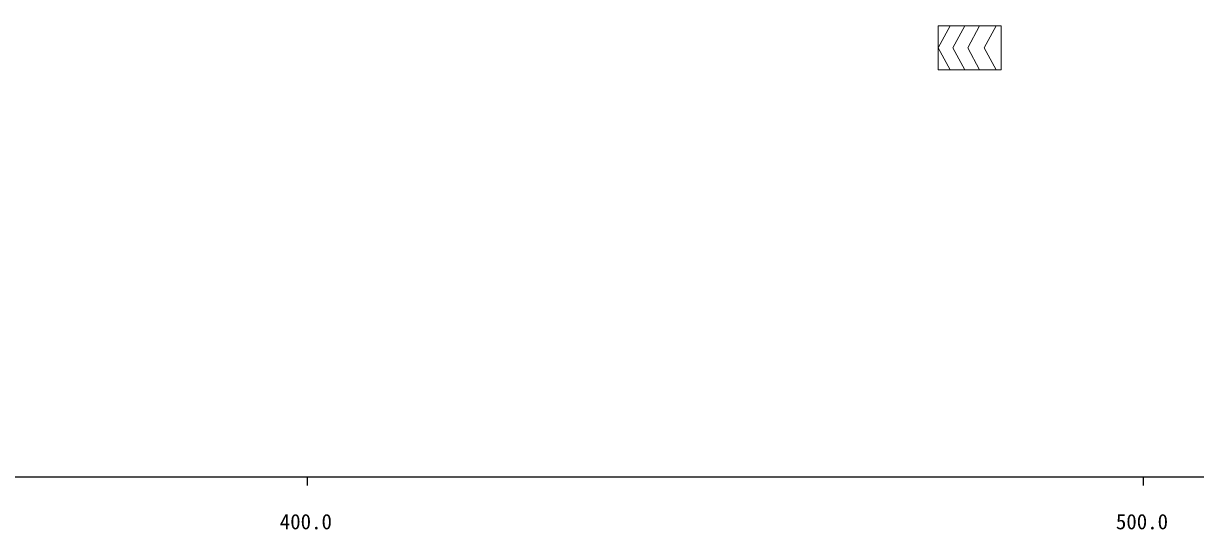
# Model space of a CAD drawing. Units: millimetres, scale not verified. Extents: x 40000 to 680000, y 20000 to 380000.
# Drawn here: x 434066 to 574252, y 198715 to 259225 of the extents above; entities that cross this region are included whole.
import ezdxf
from ezdxf.enums import TextEntityAlignment as Align

# ---------------------------------------------------------------- set-up
doc = ezdxf.new("R2010")
doc.units = ezdxf.units.MM
doc.header["$LTSCALE"] = 1000
doc.layers.add('M-TTL-BAND', color=7, linetype='Continuous', lineweight=25)
doc.layers.add('M-WORK', color=1, linetype='Continuous', lineweight=13)
doc.styles.add('ＭＳ ゴシック', font='')
doc.styles.get('ＭＳ ゴシック').set_extended_font_data('MS Gothic')

msp = doc.modelspace()

# ---------------------------------------------------------------- linework, layer by layer
at = {"layer": 'M-TTL-BAND'}
for p, q in [((40000, 205000), (579000, 205000)), ((468000, 205000), (468000, 204000)), ((568000, 205000), (568000, 204000))]:
    msp.add_line(p, q, dxfattribs=at)
at = {"layer": 'M-WORK'}
for p, q in [((543473, 258928), (543473, 253670)), ((550999, 258928), (543473, 258928)), ((543473, 256299), (544891, 258928)), ((545226, 256299), (546643, 258928)), ((547004, 256299), (548422, 258928)), ((548989, 256299), (550406, 258928)), ((550999, 253670), (550999, 258928)), ((543473, 256299), (544891, 253670)), ((545226, 256299), (546643, 253670)), ((547004, 256299), (548422, 253670)), ((548989, 256299), (550406, 253670)), ((543473, 253670), (550999, 253670))]:
    msp.add_line(p, q, dxfattribs=at)
msp.add_open_spline([(499844, 277651), (499914, 277518), (500046, 277083), (500063, 276934), (500076, 276807), (500023, 276421), (499992, 276297), (499970, 276211), (499833, 275979), (499803, 275895), (499722, 275672), (499554, 274972), (499436, 274765), (499281, 274491), (498720, 273707), (498460, 273529), (497222, 272684), (493354, 270381), (492019, 269700), (491265, 269315), (488859, 268476), (488052, 268219), (487739, 268119), (486762, 267934), (486433, 267921), (485923, 267901), (484395, 268006), (483888, 268054), (483516, 268088), (482404, 268238), (482043, 268331), (481391, 268499), (479431, 269039), (478837, 269356), (477570, 270033), (473941, 272377), (472811, 273263), (471432, 274344), (467694, 278056), (466332, 279158), (464761, 280430), (459861, 284012), (458169, 285119), (457454, 285587), (455147, 286740), (454336, 287009), (453651, 287235), (451493, 287542), (450772, 287564), (449983, 287588), (447616, 287381), (446839, 287240), (446529, 287184), (445665, 286768), (445405, 286592), (445266, 286498), (444947, 286086), (444895, 285926), (444826, 285710), (444824, 285020), (444825, 284793), (444826, 284230), (444912, 282544), (444905, 281981), (444902, 281696), (444782, 280845), (444773, 280560), (444762, 280236), (444819, 279264), (444806, 278940), (444753, 277617), (444568, 273648), (444442, 272330), (444365, 271518), (443986, 269096), (443795, 268304), (443716, 267978), (443296, 267049), (443100, 266777), (442991, 266624), (442499, 266312), (442321, 266251), (440050, 265472), (433200, 263238), (430888, 262588), (428566, 261936), (421524, 260252), (419166, 259743), (418067, 259506), (414725, 259030), (413613, 258864), (413235, 258808), (412098, 258641), (411716, 258633), (411582, 258630), (411180, 258732), (411073, 258812), (410930, 258919), (410599, 259356), (410530, 259521), (409866, 261120), (408153, 266034), (407422, 267604), (406931, 268657), (405077, 271619), (404441, 272592), (403418, 274160), (400197, 278763), (399129, 280302), (398785, 280798), (397758, 282292), (397380, 282763), (397242, 282935), (396752, 283387), (396562, 283499), (396427, 283579), (395959, 283693), (395802, 283697), (395723, 283699), (395503, 283579), (395441, 283529), (395348, 283453), (395090, 283190), (395040, 283080), (394900, 282773), (394615, 281797), (394505, 281478), (394371, 281094), (394015, 279922), (393820, 279565), (393616, 279192), (392867, 278134), (392532, 277872), (391917, 277393), (389882, 276206), (389154, 275929), (388429, 275653), (386116, 275309), (385359, 275142), (385081, 275080), (384261, 274828), (383979, 274785), (383553, 274719), (382260, 274550), (381831, 274596), (381115, 274673), (379870, 274842), (378492, 275043)], degree=3, knots=[0, 0, 0, 0, 1, 1, 1, 2, 2, 2, 3, 3, 3, 4, 4, 4, 5, 5, 5, 6, 6, 6, 7, 7, 7, 8, 8, 8, 9, 9, 9, 10, 10, 10, 11, 11, 11, 12, 12, 12, 13, 13, 13, 14, 14, 14, 15, 15, 15, 16, 16, 16, 17, 17, 17, 18, 18, 18, 19, 19, 19, 20, 20, 20, 21, 21, 21, 22, 22, 22, 23, 23, 23, 24, 24, 24, 25, 25, 25, 26, 26, 26, 27, 27, 27, 28, 28, 28, 29, 29, 29, 30, 30, 30, 31, 31, 31, 32, 32, 32, 33, 33, 33, 34, 34, 34, 35, 35, 35, 36, 36, 36, 37, 37, 37, 38, 38, 38, 39, 39, 39, 40, 40, 40, 41, 41, 41, 42, 42, 42, 43, 43, 43, 44, 44, 44, 45, 45, 45, 46, 46, 46, 47, 47, 47, 48, 48, 48, 49, 49, 49, 49], dxfattribs=at)

# ---------------------------------------------------------------- texts
at = {"layer": 'M-TTL-BAND', "style": 'ＭＳ ゴシック'}
for s, p in [('400.0', (467844, 198195)), ('500.0', (567844, 198195))]:
    msp.add_text(s, height=1833, dxfattribs=at).set_placement(p, align=Align.BOTTOM_CENTER)

doc.saveas('drawing.dxf')
